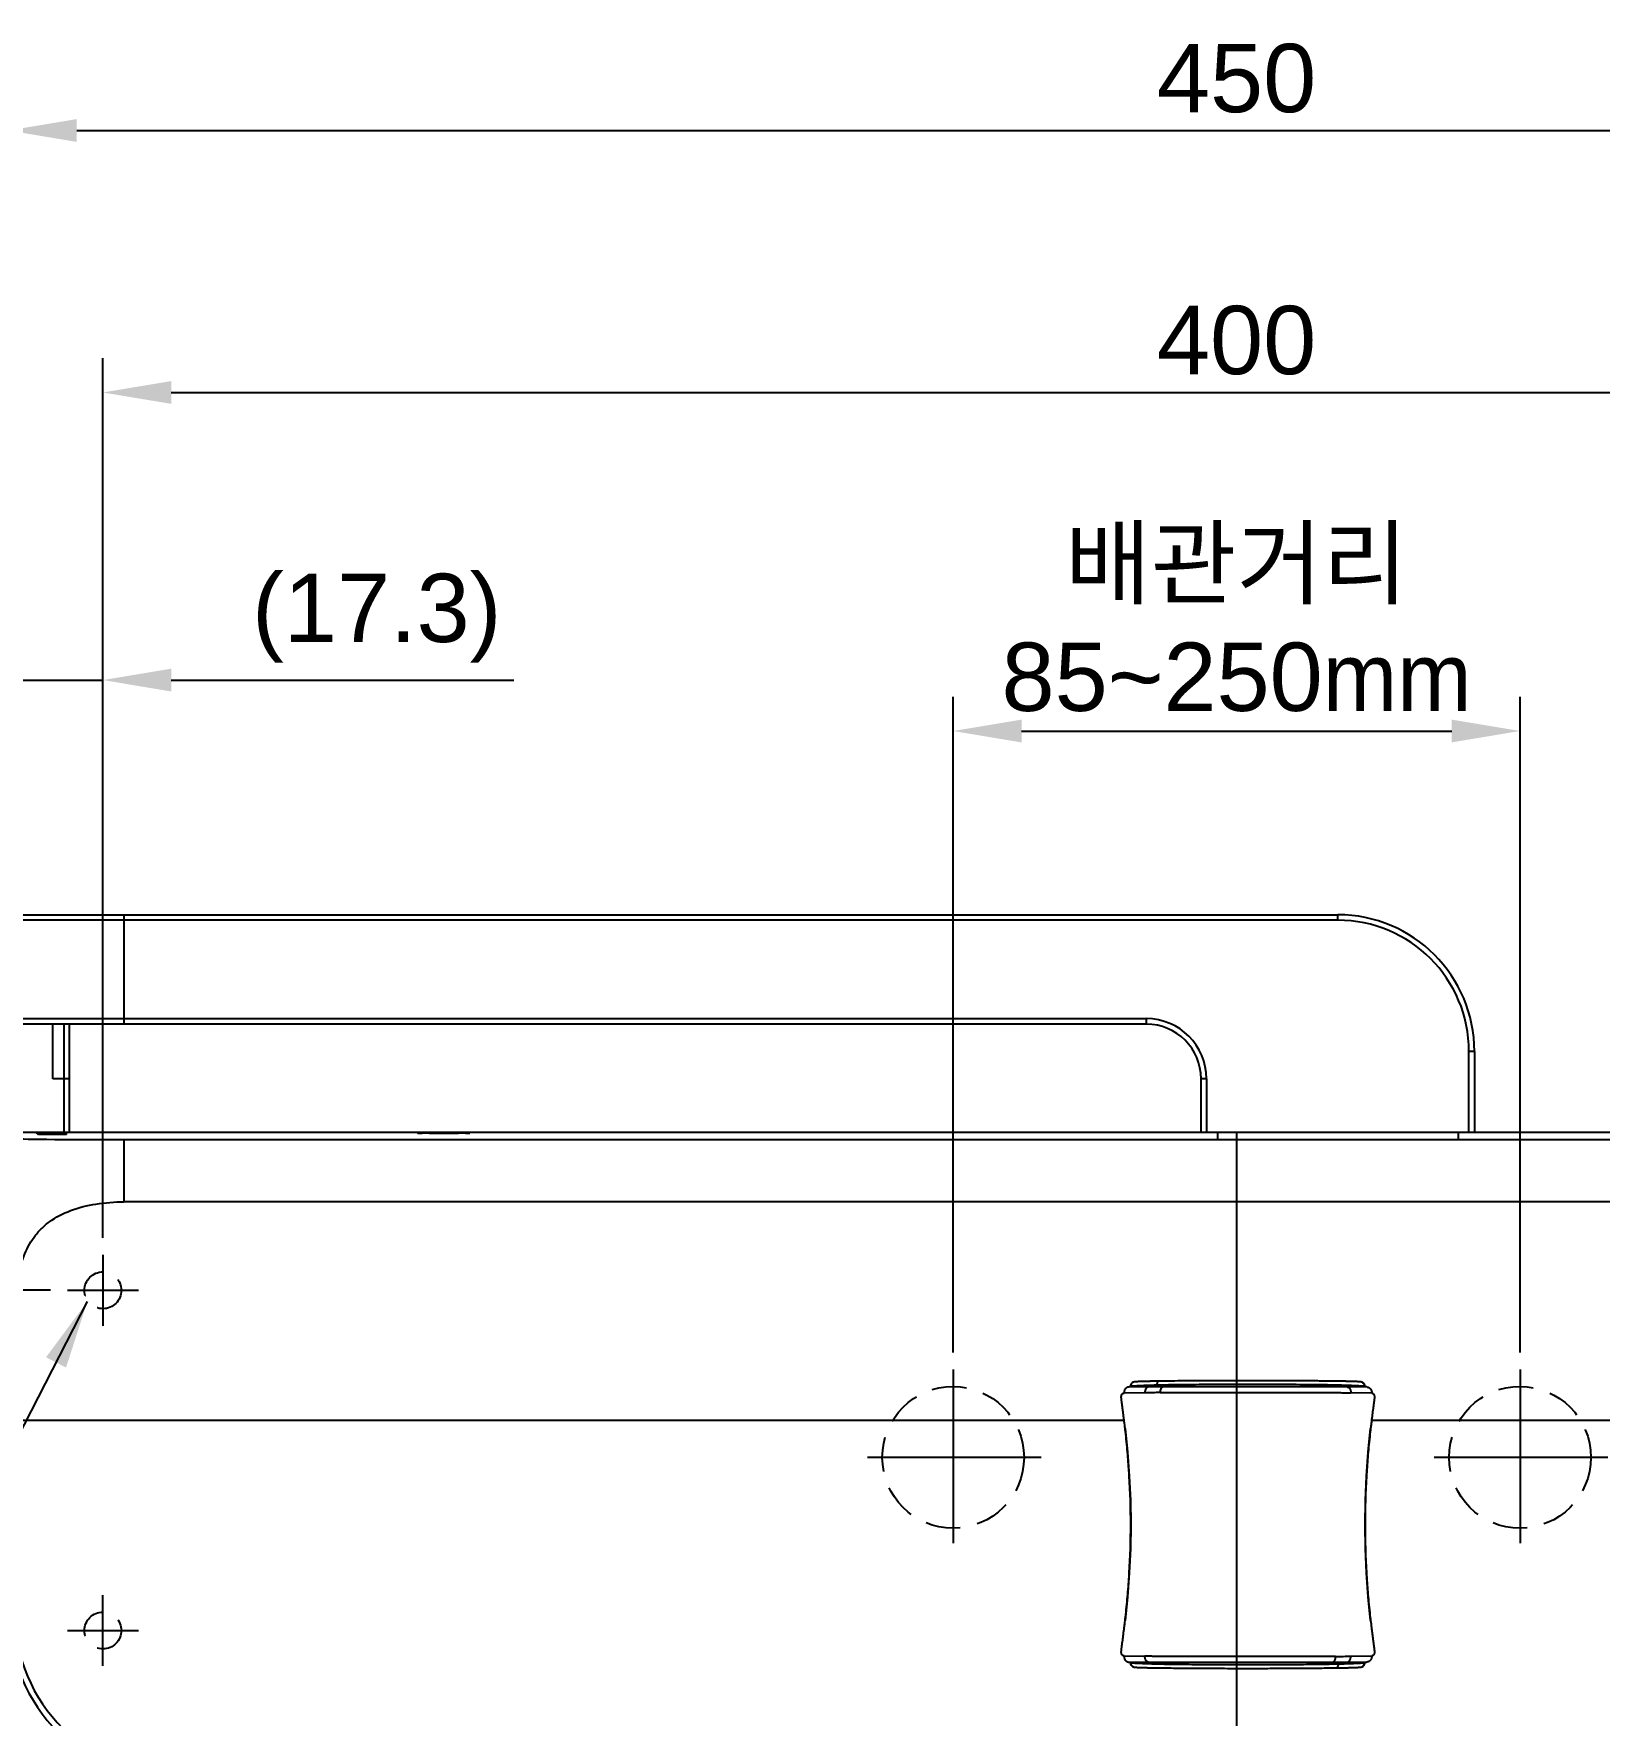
# Model space of a CAD drawing. Header units: millimetres. Extents: x 1236 to 1656, y -100 to 494.
# Drawn here: x 1304.9 to 1362.2, y 142.2 to 203.7 of the extents above; entities that cross this region are included whole.
import ezdxf

# ---------------------------------------------------------------- set-up
doc = ezdxf.new("R2010")
doc.units = ezdxf.units.MM
doc.header["$LTSCALE"] = 0.1
doc.linetypes.add('CENTERX2', pattern=[101.6, 63.5, -12.7, 12.7, -12.7])
doc.linetypes.add('HIDDENX2', pattern=[19.05, 12.7, -6.35])
for name, color, linetype in [('CENTER', 1, 'CENTERX2'), ('DIM', 3, 'Continuous'), ('HIDDEN', 8, 'HIDDENX2')]:
    doc.layers.add(name, color=color, linetype=linetype)
doc.styles.get("Standard").update_dxf_attribs({"font": 'arial.ttf'})
doc.dimstyles.new('ISO-25', dxfattribs={"dimtxt": 2.5, "dimasz": 2.5, "dimexe": 1.25, "dimexo": 0.625, "dimtad": 1, "dimlfac": 5, "dimtxsty": 'Standard', "dimcen": 2.5, "dimadec": 0, "dimazin": 0, "dimtfac": 1, "dimtmove": 0, "dimatfit": 3, "dimfxl": 0, "dimarcsym": 0})

# ---------------------------------------------------------------- blocks, each defined once
blk = doc.blocks.new('*D47')
at = {"layer": 'Defpoints', "color": 0}
for p in [(1390.367, 190.58), (1307.426, 159.042), (1390.367, 159.042)]:
    blk.add_point(p, dxfattribs=at)
at = {"layer": 'DIM', "color": 0, "lineweight": -2}
for p, q in [((1307.426, 159.667), (1307.426, 191.83)), ((1390.367, 159.667), (1390.367, 191.83)), ((1309.926, 190.58), (1387.867, 190.58))]:
    blk.add_line(p, q, dxfattribs=at)
at = {"layer": 'DIM', "color": 0}
for points in [[(1309.926, 190.997), (1309.926, 190.163), (1307.426, 190.58)], [(1387.867, 190.997), (1387.867, 190.163), (1390.367, 190.58)]]:
    blk.add_solid(points, dxfattribs=at)
at = {"layer": 'DIM', "color": 0, "insert": (1348.897, 192.481), "char_height": 2.5, "attachment_point": 5}
blk.add_mtext('400', dxfattribs=at)
blk = doc.blocks.new('*D50')
at = {"layer": 'Defpoints', "color": 0}
for p in [(1359.264, 178.2), (1338.529, 154.851), (1359.264, 154.851)]:
    blk.add_point(p, dxfattribs=at)
at = {"layer": 'DIM', "color": 0, "lineweight": -2}
for p, q in [((1338.529, 155.476), (1338.529, 179.45)), ((1359.264, 155.476), (1359.264, 179.45)), ((1341.029, 178.2), (1356.764, 178.2))]:
    blk.add_line(p, q, dxfattribs=at)
at = {"layer": 'DIM', "color": 0}
for points in [[(1341.029, 178.616), (1341.029, 177.783), (1338.529, 178.2)], [(1356.764, 178.616), (1356.764, 177.783), (1359.264, 178.2)]]:
    blk.add_solid(points, dxfattribs=at)
at = {"layer": 'DIM', "color": 0, "insert": (1348.897, 182.25), "char_height": 2.5, "attachment_point": 5}
blk.add_mtext('{\\fGulim|b0|i0|c129|p50;배관거리}\\P85~250{\\fGulim|b0|i0|c129|p50;mm}', dxfattribs=at)
blk = doc.blocks.new('*D52')
at = {"layer": 'Defpoints', "color": 0}
for p in [(1393.825, 200.161), (1303.969, 145.981), (1393.825, 140.11)]:
    blk.add_point(p, dxfattribs=at)
at = {"layer": 'DIM', "color": 0, "lineweight": -2}
for p, q in [((1303.969, 146.606), (1303.969, 201.411)), ((1393.825, 140.735), (1393.825, 201.411)), ((1306.469, 200.161), (1391.325, 200.161))]:
    blk.add_line(p, q, dxfattribs=at)
at = {"layer": 'DIM', "color": 0}
for points in [[(1306.469, 200.578), (1306.469, 199.744), (1303.969, 200.161)], [(1391.325, 200.578), (1391.325, 199.744), (1393.825, 200.161)]]:
    blk.add_solid(points, dxfattribs=at)
at = {"layer": 'DIM', "color": 0, "insert": (1348.897, 202.062), "char_height": 2.5, "attachment_point": 5}
blk.add_mtext('450', dxfattribs=at)
blk = doc.blocks.new('*D44')
at = {"layer": 'Defpoints', "color": 0}
for p in [(1292.695, 163.521), (1303.969, 163.521), (1306.13, 157.746)]:
    blk.add_point(p, dxfattribs=at)
at = {"layer": 'DIM', "color": 0, "lineweight": -2}
for p, q in [((1292.695, 166.021), (1292.695, 175.644)), ((1303.344, 163.521), (1291.445, 163.521)), ((1292.695, 157.746), (1292.695, 163.521)), ((1305.505, 157.746), (1291.445, 157.746)), ((1292.695, 155.246), (1292.695, 152.746))]:
    blk.add_line(p, q, dxfattribs=at)
at = {"layer": 'DIM', "color": 0}
for points in [[(1292.278, 166.021), (1293.111, 166.021), (1292.695, 163.521)], [(1292.278, 155.246), (1293.111, 155.246), (1292.695, 157.746)]]:
    blk.add_solid(points, dxfattribs=at)
at = {"layer": 'DIM', "color": 0, "insert": (1290.431, 172.083), "char_height": 2.5, "attachment_point": 5, "rotation": 90}
blk.add_mtext('(29)', dxfattribs=at)
blk = doc.blocks.new('*D45')
at = {"layer": 'Defpoints', "color": 0}
for p in [(1307.426, 180.063), (1303.969, 163.521), (1307.426, 163.521)]:
    blk.add_point(p, dxfattribs=at)
at = {"layer": 'DIM', "color": 0, "lineweight": -2}
for p, q in [((1303.969, 164.146), (1303.969, 181.313)), ((1307.426, 164.146), (1307.426, 181.313)), ((1301.469, 180.063), (1298.969, 180.063)), ((1303.969, 180.063), (1307.426, 180.063)), ((1309.926, 180.063), (1322.462, 180.063))]:
    blk.add_line(p, q, dxfattribs=at)
at = {"layer": 'DIM', "color": 0}
for points in [[(1301.469, 180.479), (1301.469, 179.646), (1303.969, 180.063)], [(1309.926, 180.479), (1309.926, 179.646), (1307.426, 180.063)]]:
    blk.add_solid(points, dxfattribs=at)
at = {"layer": 'DIM', "color": 0, "insert": (1317.444, 182.327), "char_height": 2.5, "attachment_point": 5}
blk.add_mtext('(17.3)', dxfattribs=at)

msp = doc.modelspace()

# ---------------------------------------------------------------- linework, layer by layer
for p, q in [((1352.5967, 171.2815), (1304.1956, 171.2815)), ((1304.3956, 171.4815), (1352.5967, 171.4815)), ((1308.1957, 171.4815), (1308.1957, 167.4814)), ((1352.5967, 171.2815), (1352.5967, 171.4815)), ((1304.1956, 167.6814), (1345.5965, 167.6814)), ((1345.5965, 167.4814), (1304.3956, 167.4814)), ((1305.5957, 165.4814), (1305.5957, 167.4814)), ((1305.9957, 167.4814), (1305.9957, 163.5213)), ((1306.1957, 167.4814), (1306.1957, 163.5213)), ((1345.5965, 167.4814), (1345.5965, 167.6814)), ((1357.3968, 163.5213), (1357.3968, 166.4814)), ((1357.5968, 166.4814), (1357.3968, 166.4814)), ((1357.5968, 166.4814), (1357.5968, 163.5213)), ((1306.1957, 165.4814), (1305.5957, 165.4814)), ((1347.5966, 163.5213), (1347.5966, 165.4814)), ((1347.7966, 165.4814), (1347.5966, 165.4814)), ((1347.7966, 165.4814), (1347.7966, 163.5213)), ((1393.8247, 163.5213), (1303.9686, 163.5213)), ((1305.0647, 163.4393), (1304.9879, 163.5161)), ((1306.0957, 163.4393), (1305.0647, 163.4393)), ((1305.2357, 163.5213), (1305.2357, 163.4393)), ((1306.0957, 163.4393), (1306.0957, 163.5213)), ((1308.1957, 163.2595), (1308.1957, 160.9813)), ((1308.1957, 163.2595), (1389.5975, 163.2595)), ((1348.1966, 163.5213), (1348.1966, 163.2682)), ((1356.9968, 163.5213), (1356.9968, 163.2682)), ((1384.4371, 160.9813), (1308.1957, 160.9813)), ((1345.1144, 154.3842), (1345.1143, 154.3842)), ((1346.0556, 154.4226), (1345.9959, 154.4219)), ((1353.485, 154.3844), (1353.485, 154.3844)), ((1345.543, 153.9968), (1344.7797, 153.9817)), ((1344.9681, 154.2111), (1344.9681, 154.2111)), ((1353.65, 154.2111), (1344.9681, 154.2111)), ((1345.0142, 154.2125), (1345.0154, 154.2178)), ((1345.0216, 154.2254), (1345.0154, 154.2181)), ((1345.0217, 154.2257), (1345.0241, 154.2111)), ((1345.0263, 154.2304), (1345.0284, 154.2313)), ((1345.0264, 154.2309), (1345.0297, 154.2111)), ((1345.0466, 154.3311), (1345.0349, 154.3151)), ((1345.0466, 154.3311), (1345.0484, 154.3333)), ((1345.0466, 154.3312), (1345.0467, 154.3312)), ((1346.1376, 154.279), (1346.1434, 154.2111)), ((1347.1196, 154.2932), (1347.1231, 154.2111)), ((1351.4796, 154.2932), (1351.4761, 154.2111)), ((1352.3312, 154.2111), (1352.3297, 154.2111)), ((1352.4615, 154.279), (1352.4557, 154.2111)), ((1352.689, 154.2734), (1352.6825, 154.2111)), ((1353.8377, 153.9818), (1353.0724, 153.9969)), ((1353.5546, 154.329), (1353.554, 154.3297)), ((1353.5545, 154.3291), (1353.5551, 154.3285)), ((1353.5569, 154.3261), (1353.5551, 154.3285)), ((1353.5582, 154.323), (1353.562, 154.3167)), ((1353.578, 154.2257), (1353.5756, 154.2111)), ((1353.584, 154.2181), (1353.5781, 154.2254)), ((1353.584, 154.2178), (1353.5852, 154.2124)), ((1353.6613, 154.2109), (1353.65, 154.2111)), ((1344.7839, 152.9811), (1304.1902, 152.9811)), ((1344.819, 152.6879), (1344.8191, 152.6879)), ((1353.8069, 152.7591), (1353.7986, 152.6879)), ((1353.7986, 152.6879), (1353.7986, 152.6879)), ((1353.8074, 152.7632), (1353.8069, 152.7591)), ((1364.3793, 152.9811), (1353.8337, 152.9811)), ((1344.8102, 145.5986), (1344.8108, 145.6034)), ((1344.8108, 145.6034), (1344.8191, 145.6741)), ((1344.8191, 145.6741), (1344.819, 145.6741)), ((1353.7986, 145.674), (1353.7986, 145.6741)), ((1344.7796, 144.3803), (1345.545, 144.3651)), ((1344.956, 144.1511), (1344.9674, 144.1509)), ((1344.9673, 144.1509), (1353.6494, 144.1509)), ((1345.0147, 144.1442), (1345.0135, 144.1495)), ((1345.0147, 144.1439), (1345.0209, 144.1366)), ((1345.0234, 144.1509), (1345.021, 144.1363)), ((1345.0277, 144.1307), (1345.0256, 144.1316)), ((1345.029, 144.1509), (1345.0257, 144.1311)), ((1345.0424, 144.0351), (1345.0457, 144.0311)), ((1345.0457, 144.0311), (1345.0461, 144.0306)), ((1345.1144, 143.9775), (1345.1142, 143.9776)), ((1346.1218, 143.9385), (1346.1951, 143.9376)), ((1346.1428, 144.1509), (1346.137, 144.083)), ((1346.1951, 143.9376), (1346.2698, 143.9368)), ((1346.2698, 143.9368), (1346.346, 143.9359)), ((1346.2862, 144.1509), (1346.2877, 144.1509)), ((1346.346, 143.9359), (1346.4238, 143.9351)), ((1346.4238, 143.9351), (1346.5033, 143.9342)), ((1346.5033, 143.9342), (1346.5844, 143.9334)), ((1346.5844, 143.9334), (1346.6672, 143.9326)), ((1346.6672, 143.9326), (1346.7516, 143.9318)), ((1346.7516, 143.9318), (1346.8377, 143.9311)), ((1346.8377, 143.9311), (1346.9254, 143.9303)), ((1346.9254, 143.9303), (1347.0148, 143.9296)), ((1347.0148, 143.9296), (1347.1058, 143.9289)), ((1347.1058, 143.9289), (1347.1986, 143.9282)), ((1347.1227, 144.1509), (1347.1192, 144.0688)), ((1347.1986, 143.9282), (1347.2931, 143.9275)), ((1347.2931, 143.9275), (1347.3894, 143.9269)), ((1347.3894, 143.9269), (1347.4875, 143.9263)), ((1347.4875, 143.9263), (1347.5873, 143.9257)), ((1347.5873, 143.9257), (1347.689, 143.9251)), ((1347.689, 143.9251), (1347.7925, 143.9246)), ((1347.7925, 143.9246), (1347.8978, 143.9241)), ((1347.8978, 143.9241), (1348.0049, 143.9236)), ((1348.0049, 143.9236), (1348.1139, 143.9232)), ((1348.1139, 143.9232), (1348.2247, 143.9228)), ((1348.2247, 143.9228), (1348.3374, 143.9224)), ((1348.3374, 143.9224), (1348.4521, 143.9221)), ((1348.4521, 143.9221), (1348.5686, 143.9218)), ((1351.4754, 144.1509), (1351.4789, 144.0688)), ((1352.4552, 144.1509), (1352.461, 144.083)), ((1352.5425, 143.9394), (1352.6022, 143.9401)), ((1352.682, 144.1509), (1352.6884, 144.0886)), ((1353.0744, 144.3651), (1353.8377, 144.3802)), ((1353.4846, 143.9777), (1353.4848, 143.9777)), ((1353.5533, 144.032), (1353.5543, 144.0333)), ((1353.5541, 144.0331), (1353.5544, 144.0334)), ((1353.5544, 144.0334), (1353.5651, 144.0486)), ((1353.5751, 144.1509), (1353.5775, 144.1362)), ((1353.5776, 144.1365), (1353.5835, 144.1439)), ((1353.5842, 144.1459), (1353.5835, 144.1441)), ((1353.5846, 144.1495), (1353.5842, 144.1459))]:
    msp.add_line(p, q)
for points in [[(1345.1144, 154.3842), (1345.1073, 154.3811), (1345.0921, 154.3732), (1345.0757, 154.3618), (1345.0612, 154.3487), (1345.0508, 154.3367), (1345.0439, 154.3269), (1345.0403, 154.3211), (1345.0399, 154.3205)], [(1345.9959, 154.4219), (1345.9578, 154.4213), (1345.9205, 154.4208), (1345.8841, 154.4203), (1345.8487, 154.4198), (1345.8142, 154.4192), (1345.7808, 154.4187), (1345.7483, 154.4181), (1345.717, 154.4175), (1345.6867, 154.417), (1345.6574, 154.4164), (1345.6292, 154.4158), (1345.602, 154.4152), (1345.5758, 154.4146), (1345.5505, 154.414), (1345.5262, 154.4134), (1345.5028, 154.4127), (1345.4803, 154.4121), (1345.4587, 154.4115), (1345.4379, 154.4109), (1345.418, 154.4103), (1345.399, 154.4096), (1345.3808, 154.409), (1345.3634, 154.4084), (1345.3469, 154.4078), (1345.3311, 154.4071), (1345.3161, 154.4065), (1345.3018, 154.4059), (1345.2883, 154.4053), (1345.2755, 154.4046), (1345.2634, 154.404), (1345.252, 154.4034), (1345.2412, 154.4027), (1345.2311, 154.4021), (1345.2216, 154.4015), (1345.2127, 154.4009), (1345.2044, 154.4002), (1345.1966, 154.3996), (1345.1893, 154.3989), (1345.1824, 154.3983), (1345.176, 154.3976), (1345.1699, 154.3969), (1345.164, 154.3962), (1345.1582, 154.3954), (1345.1525, 154.3944), (1345.1465, 154.3934), (1345.14, 154.392), (1345.1328, 154.3903), (1345.1243, 154.3878), (1345.1143, 154.3842)], [(1352.3361, 154.4251), (1352.2878, 154.4257), (1352.2387, 154.4262), (1352.1887, 154.4268), (1352.1379, 154.4273), (1352.0862, 154.4278), (1352.0337, 154.4284), (1351.9804, 154.4289), (1351.9263, 154.4294), (1351.8713, 154.4299), (1351.8155, 154.4304), (1351.7588, 154.4309), (1351.7014, 154.4314), (1351.6431, 154.4319), (1351.584, 154.4324), (1351.5241, 154.4329), (1351.4634, 154.4333), (1351.4018, 154.4338), (1351.3395, 154.4342), (1351.2764, 154.4346), (1351.2125, 154.4351), (1351.1478, 154.4355), (1351.0823, 154.4359), (1351.0161, 154.4363), (1350.9491, 154.4366), (1350.8813, 154.437), (1350.8128, 154.4374), (1350.7436, 154.4377), (1350.6736, 154.438), (1350.6028, 154.4383), (1350.5313, 154.4386), (1350.459, 154.4389), (1350.3859, 154.4392), (1350.312, 154.4394), (1350.2374, 154.4397), (1350.1619, 154.4399), (1350.0856, 154.4401), (1350.0084, 154.4403), (1349.9305, 154.4404), (1349.8517, 154.4406), (1349.7721, 154.4407), (1349.6917, 154.4408), (1349.6105, 154.4409), (1349.5285, 154.441), (1349.4456, 154.441), (1349.362, 154.4411), (1349.2775, 154.4411), (1349.1923, 154.4411), (1349.1063, 154.441), (1349.0195, 154.441), (1348.932, 154.4409), (1348.8437, 154.4407), (1348.7546, 154.4406), (1348.6649, 154.4404), (1348.5744, 154.4402), (1348.4833, 154.44), (1348.3914, 154.4398), (1348.2989, 154.4395), (1348.2057, 154.4391), (1348.1119, 154.4388), (1348.0173, 154.4384), (1347.922, 154.438), (1347.8262, 154.4376), (1347.7298, 154.4371), (1347.633, 154.4365), (1347.5356, 154.436), (1347.4377, 154.4354), (1347.3394, 154.4348), (1347.2407, 154.4341), (1347.1414, 154.4334), (1347.0418, 154.4326), (1346.9419, 154.4318), (1346.8418, 154.431), (1346.7414, 154.4301), (1346.6409, 154.4291), (1346.5402, 154.4281), (1346.4395, 154.4271), (1346.3389, 154.426), (1346.2384, 154.4248), (1346.138, 154.4236), (1346.0556, 154.4226)], [(1353.485, 154.3844), (1353.4747, 154.388), (1353.4659, 154.3906), (1353.4586, 154.3923), (1353.4519, 154.3936), (1353.4457, 154.3947), (1353.4397, 154.3956), (1353.4338, 154.3964), (1353.4277, 154.3972), (1353.4214, 154.3979), (1353.4147, 154.3985), (1353.4077, 154.3992), (1353.4003, 154.3998), (1353.3924, 154.4005), (1353.3839, 154.4011), (1353.375, 154.4017), (1353.3654, 154.4023), (1353.3553, 154.4029), (1353.3445, 154.4035), (1353.333, 154.4042), (1353.3209, 154.4048), (1353.308, 154.4054), (1353.2944, 154.406), (1353.2799, 154.4067), (1353.2646, 154.4073), (1353.2484, 154.4079), (1353.2313, 154.4086), (1353.2131, 154.4092), (1353.194, 154.4099), (1353.1738, 154.4105), (1353.1526, 154.4112), (1353.1303, 154.4118), (1353.1068, 154.4125), (1353.0823, 154.4131), (1353.0566, 154.4138), (1353.0298, 154.4144), (1353.0018, 154.4151), (1352.9725, 154.4157), (1352.942, 154.4164), (1352.9103, 154.417), (1352.8772, 154.4176), (1352.8428, 154.4182), (1352.8069, 154.4188), (1352.7698, 154.4194), (1352.7312, 154.42), (1352.6914, 154.4206), (1352.6504, 154.4212), (1352.6082, 154.4218), (1352.565, 154.4223), (1352.5209, 154.4229), (1352.4759, 154.4235), (1352.4302, 154.424), (1352.3361, 154.4251)], [(1353.5623, 154.3162), (1353.5598, 154.3205), (1353.5539, 154.33), (1353.5441, 154.3427), (1353.5294, 154.3574), (1353.5117, 154.3707), (1353.4948, 154.3801), (1353.485, 154.3844)], [(1345.0349, 154.3151), (1345.0262, 154.2991), (1345.0203, 154.2841), (1345.0166, 154.2716), (1345.0145, 154.2609), (1345.0133, 154.2522), (1345.0126, 154.2448), (1345.0122, 154.2382), (1345.0121, 154.2321), (1345.012, 154.2264), (1345.0121, 154.2209), (1345.0123, 154.2154), (1345.0124, 154.2111)], [(1353.5871, 154.2355), (1353.5869, 154.2419), (1353.5864, 154.2491), (1353.5854, 154.2575), (1353.5836, 154.2677), (1353.5806, 154.2798), (1353.5753, 154.2944), (1353.5674, 154.3103), (1353.5569, 154.3261)], [(1353.5867, 154.2111), (1353.5868, 154.213), (1353.587, 154.2185), (1353.5872, 154.224)], [(1353.5872, 154.224), (1353.5872, 154.2296), (1353.5871, 154.2355)], [(1344.819, 152.6879), (1344.9066, 151.8312), (1344.9711, 150.9494), (1345.0099, 150.0661), (1345.0228, 149.1819), (1345.0099, 148.2978), (1344.9713, 147.4144), (1344.9068, 146.5327), (1344.819, 145.6741)], [(1353.7986, 145.6741), (1353.7111, 146.5308), (1353.6467, 147.4125), (1353.6079, 148.2959), (1353.595, 149.18), (1353.6079, 150.0642), (1353.6465, 150.9476), (1353.7109, 151.8293), (1353.7986, 152.6879)], [(1345.0119, 144.1509), (1345.0118, 144.1503), (1345.0116, 144.1445), (1345.0115, 144.1388), (1345.0114, 144.1331), (1345.0115, 144.127)], [(1345.0115, 144.127), (1345.0117, 144.1205), (1345.0123, 144.1132), (1345.0132, 144.1047), (1345.015, 144.0944), (1345.0182, 144.0821), (1345.0235, 144.0673), (1345.0315, 144.0512), (1345.0424, 144.0351)], [(1345.0415, 144.0378), (1345.0385, 144.0427), (1345.0392, 144.0414), (1345.0428, 144.0356), (1345.0498, 144.0257), (1345.0603, 144.0135), (1345.0749, 144.0003), (1345.0914, 143.9888), (1345.1066, 143.9808), (1345.1144, 143.9775)], [(1345.1142, 143.9776), (1345.1244, 143.974), (1345.1332, 143.9714), (1345.1405, 143.9697), (1345.1473, 143.9683), (1345.1535, 143.9672), (1345.1595, 143.9663), (1345.1655, 143.9655), (1345.1716, 143.9648), (1345.178, 143.9641), (1345.1847, 143.9634), (1345.1917, 143.9628), (1345.1992, 143.9621), (1345.2072, 143.9615), (1345.2157, 143.9609), (1345.2246, 143.9602), (1345.2342, 143.9596), (1345.2443, 143.959), (1345.2551, 143.9584), (1345.2664, 143.9578), (1345.2784, 143.9572), (1345.291, 143.9566), (1345.3043, 143.9559), (1345.3183, 143.9553), (1345.3329, 143.9547), (1345.3483, 143.9541), (1345.3644, 143.9535), (1345.3812, 143.9529), (1345.3988, 143.9523), (1345.4171, 143.9517), (1345.4362, 143.9511), (1345.456, 143.9505), (1345.4766, 143.9499), (1345.498, 143.9493), (1345.5201, 143.9488), (1345.543, 143.9482), (1345.5666, 143.9476), (1345.5909, 143.947), (1345.6161, 143.9465), (1345.642, 143.9459), (1345.6687, 143.9454), (1345.6962, 143.9448), (1345.7245, 143.9443), (1345.7537, 143.9438), (1345.7837, 143.9433), (1345.8145, 143.9427), (1345.8461, 143.9422), (1345.8784, 143.9418), (1345.9115, 143.9413), (1345.9453, 143.9408), (1345.9797, 143.9403), (1346.0146, 143.9399), (1346.05, 143.9394), (1346.1218, 143.9385)], [(1348.5686, 143.9218), (1348.6277, 143.9216), (1348.6871, 143.9215), (1348.7471, 143.9214), (1348.8075, 143.9213), (1348.8684, 143.9212), (1348.9297, 143.9211), (1348.9915, 143.9211), (1349.0537, 143.921), (1349.1164, 143.921), (1349.1796, 143.9209), (1349.2433, 143.9209), (1349.3074, 143.9209), (1349.3719, 143.9209), (1349.4369, 143.9209), (1349.5023, 143.921), (1349.5682, 143.921), (1349.6345, 143.9211), (1349.7012, 143.9212), (1349.7684, 143.9213), (1349.836, 143.9214), (1349.904, 143.9215), (1349.9724, 143.9216), (1350.0412, 143.9218), (1350.1104, 143.922), (1350.18, 143.9221), (1350.25, 143.9224), (1350.3204, 143.9226), (1350.3912, 143.9228), (1350.4624, 143.9231), (1350.5339, 143.9234), (1350.6059, 143.9237), (1350.6783, 143.924), (1350.751, 143.9243), (1350.824, 143.9247), (1350.8973, 143.9251), (1350.9709, 143.9255), (1351.0448, 143.9259), (1351.119, 143.9263), (1351.1934, 143.9268), (1351.2681, 143.9273), (1351.3431, 143.9278), (1351.4183, 143.9283), (1351.4938, 143.9289), (1351.5694, 143.9295), (1351.6453, 143.9301), (1351.7213, 143.9307), (1351.7974, 143.9314), (1351.8736, 143.9321), (1351.9499, 143.9328), (1352.0263, 143.9335), (1352.1028, 143.9343), (1352.1792, 143.9351), (1352.2556, 143.936), (1352.3319, 143.9368), (1352.4081, 143.9377), (1352.4843, 143.9386), (1352.5425, 143.9394)], [(1352.6022, 143.9401), (1352.6403, 143.9406), (1352.6776, 143.9412), (1352.714, 143.9417), (1352.7495, 143.9422), (1352.784, 143.9428), (1352.8175, 143.9433), (1352.8499, 143.9439), (1352.8813, 143.9445), (1352.9116, 143.945), (1352.9409, 143.9456), (1352.9692, 143.9462), (1352.9964, 143.9468), (1353.0227, 143.9474), (1353.0479, 143.948), (1353.0723, 143.9486), (1353.0957, 143.9492), (1353.1183, 143.9498), (1353.1399, 143.9505), (1353.1607, 143.9511), (1353.1806, 143.9517), (1353.1997, 143.9523), (1353.2179, 143.953), (1353.2353, 143.9536), (1353.2519, 143.9542), (1353.2677, 143.9548), (1353.2827, 143.9555), (1353.297, 143.9561), (1353.3105, 143.9567), (1353.3234, 143.9573), (1353.3355, 143.958), (1353.347, 143.9586), (1353.3577, 143.9592), (1353.3679, 143.9599), (1353.3774, 143.9605), (1353.3863, 143.9611), (1353.3946, 143.9617), (1353.4025, 143.9624), (1353.4098, 143.963), (1353.4166, 143.9637), (1353.4231, 143.9644), (1353.4292, 143.9651), (1353.4351, 143.9658), (1353.4409, 143.9666), (1353.4466, 143.9675), (1353.4526, 143.9686), (1353.4591, 143.9699), (1353.4662, 143.9716), (1353.4746, 143.9741), (1353.4846, 143.9777)], [(1353.4848, 143.9777), (1353.4938, 143.9817), (1353.5106, 143.9909), (1353.5282, 144.004), (1353.5429, 144.0185), (1353.5527, 144.0311), (1353.5588, 144.0405), (1353.5613, 144.045), (1353.5615, 144.0453)], [(1353.5651, 144.0486), (1353.5735, 144.0647), (1353.5792, 144.0797), (1353.5826, 144.0921), (1353.5846, 144.1025), (1353.5857, 144.111), (1353.5863, 144.1183), (1353.5866, 144.1248), (1353.5867, 144.1307), (1353.5867, 144.1363), (1353.5866, 144.1417), (1353.5865, 144.1472), (1353.5863, 144.1509)]]:
    msp.add_lwpolyline(points)
for centre, radius, start, end in [((1352.5967, 166.4814), 5.0001, 360, 90), ((1352.5967, 166.4814), 4.8001, 0, 90), ((1345.5965, 165.4814), 2.2, 0, 90), ((1345.5965, 165.4814), 2, 0, 90), ((1345.1645, 154.2591), 0.1348, 111.861625, 114.52738), ((1345.1534, 154.2408), 0.1399, 140.886711, 189.444489), ((1345.1482, 154.2453), 0.133, 139.836295, 140.962625), ((1346.6019, 102.6894), 51.3181, 90.563433, 91.182286), ((1347.0335, 111.6955), 42.5928, 91.205321, 91.423073), ((1351.7512, 119.885), 34.4012, 88.43813, 88.816751), ((1353.4474, 154.2418), 0.1382, 33.161318, 38.820051), ((1353.4458, 154.2408), 0.1401, 350.581157, 33.173996), ((1353.6492, 154.0312), 0.1799, 81.270732, 89.97038), ((1314.718, 149.1776), 30.3051, 6.450938, 6.651683), ((1314.7091, 149.1766), 30.314, 5.010396, 6.45091), ((1383.9416, 149.1765), 30.3469, 173.582382, 174.996661), ((1383.9315, 149.1776), 30.3367, 173.355299, 173.582323), ((1314.7139, 149.177), 30.3092, 3.703908, 5.010489), ((1383.9346, 149.1771), 30.3398, 174.996597, 176.378558), ((1314.732, 149.1782), 30.2911, 3.346964, 3.703824), ((1314.7964, 149.181), 30.2266, 356.653126, 3.34879), ((1383.8528, 149.181), 30.2579, 176.656639, 183.345375), ((1383.916, 149.1783), 30.3212, 176.378662, 176.658459), ((1314.7146, 149.1849), 30.3085, 354.991377, 356.374594), ((1314.7331, 149.1837), 30.2899, 356.374697, 356.654952), ((1383.9173, 149.1838), 30.3225, 183.343553, 183.700376), ((1383.9353, 149.1851), 30.3406, 183.70046, 185.005359), ((1314.7076, 149.1855), 30.3155, 353.575554, 354.991441), ((1383.9402, 149.1854), 30.3455, 185.005267, 186.445457), ((1310.1958, 145.9809), 6.2272, 180, 270), ((1310.1958, 145.9809), 6.0055, 180.038782, 270.037497), ((1314.7177, 149.1844), 30.3053, 353.348378, 353.575494), ((1383.9314, 149.1844), 30.3366, 186.445485, 186.644862), ((1344.9682, 144.3334), 0.1825, 261.004005, 269.948454), ((1345.1527, 144.1212), 0.1399, 170.633949, 219.107956), ((1345.1475, 144.1167), 0.133, 219.036606, 220.041016), ((1345.1639, 144.1029), 0.1348, 245.495874, 248.367639), ((1351.5568, 187.0904), 43.0168, 271.204501, 271.419794), ((1352.0148, 195.7415), 51.3871, 270.563472, 271.181558), ((1352.022, 168.1959), 24.1165, 271.426958, 271.583103), ((1353.4469, 144.1196), 0.1378, 321.258177, 327.073718)]:
    msp.add_arc(centre, radius, start, end)
msp.add_ellipse((1308.1957, 163.2944), major_axis=(4.0001, 0), ratio=0.0087269, start_param=-3.132866, end_param=-1.5707963)
msp.add_ellipse((1319.896, 163.4934), major_axis=(0.955, 0), ratio=0.0087269)
for points, knots in [([(1304.1958, 156.3503), (1304.1969, 156.6644), (1304.2096, 157.2756), (1304.2983, 158.1618), (1304.4993, 158.9815), (1304.811, 159.5912), (1305.158, 159.9985), (1305.5841, 160.3624), (1306.2585, 160.7065), (1307.1896, 160.933), (1307.8538, 160.9813), (1308.1957, 160.9813)], [0, 0, 0, 0, 0.1322968, 0.2572742, 0.3743654, 0.4858739, 0.5416193, 0.5987613, 0.7208761, 0.8560287, 1, 1, 1, 1]), ([(1345.1086, 154.3817), (1345.1042, 154.3797), (1345.087, 154.3707), (1345.0715, 154.3582), (1345.0617, 154.3472)], [0, 0, 0, 0, 0.2455537, 1, 1, 1, 1]), ([(1346.0556, 154.4226), (1346.0504, 154.4226), (1346.0393, 154.4206), (1346.0233, 154.412), (1346.0085, 154.3975), (1345.9907, 154.3704), (1345.9773, 154.3285), (1345.9748, 154.2929), (1345.9755, 154.2752)], [0, 0, 0, 0, 0.0849619, 0.1809298, 0.2925621, 0.4201355, 0.7092717, 1, 1, 1, 1]), ([(1353.485, 154.3844), (1353.5, 154.3784), (1353.5283, 154.361), (1353.5589, 154.3222), (1353.5741, 154.2769), (1353.5738, 154.2459), (1353.5715, 154.2316)], [0, 0, 0, 0, 0.2554267, 0.5167086, 0.7692618, 1, 1, 1, 1]), ([(1344.8191, 152.6879), (1344.809, 152.7745), (1344.7936, 152.9032), (1344.7727, 153.0727), (1344.7574, 153.1947), (1344.7449, 153.2934), (1344.7351, 153.3696), (1344.7282, 153.4242), (1344.7214, 153.4769), (1344.7148, 153.5277), (1344.7084, 153.5763), (1344.7023, 153.6226), (1344.6965, 153.6663), (1344.6912, 153.7073), (1344.6864, 153.7454), (1344.6826, 153.7806), (1344.68, 153.8128), (1344.6791, 153.842), (1344.68, 153.8685), (1344.6828, 153.8921), (1344.6876, 153.9131), (1344.6945, 153.9315), (1344.7036, 153.9473), (1344.713, 153.9582), (1344.7215, 153.9653), (1344.7306, 153.9714), (1344.7436, 153.9772), (1344.7611, 153.9812), (1344.7733, 153.9818), (1344.7797, 153.9817)], [0, 0, 0, 0, 0.1924429, 0.2861423, 0.3769439, 0.4639883, 0.5058131, 0.5463567, 0.5855232, 0.6232185, 0.6593466, 0.6937686, 0.726308, 0.7567871, 0.7850545, 0.8110639, 0.8348086, 0.8563135, 0.8756855, 0.8931121, 0.9088372, 0.9231556, 0.9363394, 0.9487247, 0.95476, 0.9607685, 0.9729741, 0.9859028, 1, 1, 1, 1]), ([(1344.9681, 154.2111), (1344.9555, 154.2111), (1344.9363, 154.2091), (1344.9112, 154.2024), (1344.892, 154.1949), (1344.8733, 154.185), (1344.8493, 154.1685), (1344.8278, 154.1479), (1344.8103, 154.1238), (1344.7993, 154.1043), (1344.7904, 154.0839), (1344.7838, 154.0631), (1344.7796, 154.0421), (1344.777, 154.015), (1344.7779, 153.9948), (1344.7797, 153.9818)], [0, 0, 0, 0, 0.1119028, 0.1710868, 0.2322193, 0.2952843, 0.3599107, 0.4918042, 0.5585758, 0.6253712, 0.6916868, 0.7569366, 0.8206149, 0.8825487, 1, 1, 1, 1]), ([(1345.0263, 154.2307), (1345.0251, 154.2301), (1345.0231, 154.2285), (1345.0221, 154.2264), (1345.0216, 154.2255)], [0, 0, 0, 0, 0.5731697, 1, 1, 1, 1]), ([(1345.0617, 154.3472), (1345.0474, 154.331), (1345.027, 154.2932), (1345.0252, 154.2506), (1345.0284, 154.2313)], [0, 0, 0, 0, 0.5241449, 1, 1, 1, 1]), ([(1345.9757, 154.2753), (1345.9094, 154.2736), (1345.7819, 154.2699), (1345.6011, 154.2637), (1345.4416, 154.2578), (1345.3069, 154.2521), (1345.2109, 154.2473), (1345.1475, 154.2435), (1345.1102, 154.241), (1345.0798, 154.2385), (1345.0564, 154.2362), (1345.04, 154.2339), (1345.0313, 154.2324), (1345.0284, 154.2313)], [0, 0, 0, 0, 0.2097831, 0.4033952, 0.5720393, 0.7146009, 0.829526, 0.8761279, 0.9154731, 0.9475997, 0.9724888, 0.9899956, 1, 1, 1, 1]), ([(1345.6751, 154.2111), (1345.671, 154.2111), (1345.6625, 154.2105), (1345.6498, 154.2077), (1345.6368, 154.2029), (1345.624, 154.196), (1345.6114, 154.1868), (1345.5949, 154.1714), (1345.5805, 154.1523), (1345.5686, 154.1305), (1345.5607, 154.1125), (1345.5542, 154.0936), (1345.5475, 154.0677), (1345.5428, 154.0352), (1345.5424, 154.0092), (1345.543, 153.9965)], [0, 0, 0, 0, 0.0445699, 0.0912979, 0.1405363, 0.192771, 0.2484997, 0.3077519, 0.4358836, 0.5044407, 0.5752156, 0.6473799, 0.7200207, 0.8633857, 1, 1, 1, 1]), ([(1346.205, 154.2111), (1346.2017, 154.2111), (1346.1949, 154.2105), (1346.1847, 154.2078), (1346.1744, 154.2032), (1346.1642, 154.1966), (1346.1542, 154.1879), (1346.1446, 154.1771), (1346.1356, 154.1646), (1346.1273, 154.1502), (1346.1199, 154.1344), (1346.1134, 154.1172), (1346.108, 154.0991), (1346.1022, 154.0742), (1346.0979, 154.0428), (1346.0971, 154.0176), (1346.0972, 154.0052)], [0, 0, 0, 0, 0.0390691, 0.0803231, 0.1244602, 0.1722703, 0.2244747, 0.2812346, 0.3424481, 0.4079309, 0.4773737, 0.5500307, 0.6249504, 0.7011093, 0.8532898, 1, 1, 1, 1]), ([(1346.0972, 154.0052), (1346.2316, 154.0065), (1346.4354, 154.0076), (1346.71, 154.0083), (1346.9223, 154.0088), (1347.1383, 154.0092), (1347.4322, 154.0096), (1347.8052, 154.0102), (1348.2585, 154.0107), (1348.7184, 154.0109), (1349.1824, 154.0111), (1349.647, 154.011), (1350.1085, 154.0108), (1350.5652, 154.0105), (1350.9421, 154.01), (1351.2399, 154.0096), (1351.4593, 154.0092), (1351.6752, 154.0088), (1351.8872, 154.0084), (1352.095, 154.0079), (1352.2987, 154.007), (1352.4984, 154.0056), (1352.694, 154.0034), (1352.8849, 154.0005), (1353.0105, 153.9981), (1353.0724, 153.9968)], [0, 0, 0, 0, 0.0577846, 0.0876426, 0.1181092, 0.1491086, 0.1805564, 0.2445109, 0.3095299, 0.3755108, 0.4422906, 0.5090891, 0.575337, 0.6408083, 0.7055148, 0.7374216, 0.7688969, 0.7998677, 0.8302759, 0.8600715, 0.8892596, 0.9178804, 0.9459629, 0.9733908, 1, 1, 1, 1]), ([(1347.1196, 154.2925), (1347.0346, 154.2918), (1346.7072, 154.2889), (1346.3799, 154.2844), (1346.1376, 154.2793)], [0, 0, 0, 0, 0.2596849, 1, 1, 1, 1]), ([(1351.4796, 154.2932), (1350.753, 154.2998), (1349.2996, 154.3024), (1347.8463, 154.2998), (1347.1196, 154.2932)], [0, 0, 0, 0, 0.4999891, 1, 1, 1, 1]), ([(1352.4616, 154.2793), (1352.3833, 154.2809), (1352.056, 154.287), (1351.7286, 154.2905), (1351.4795, 154.2925)], [0, 0, 0, 0, 0.2390756, 1, 1, 1, 1]), ([(1353.5714, 154.2313), (1353.5686, 154.2324), (1353.5605, 154.2339), (1353.5452, 154.236), (1353.5233, 154.2382), (1353.495, 154.2406), (1353.4604, 154.243), (1353.4018, 154.2466), (1353.3129, 154.2511), (1353.1884, 154.2566), (1353.0404, 154.2622), (1352.8714, 154.2681), (1352.7517, 154.2718), (1352.6888, 154.2736)], [0, 0, 0, 0, 0.0101874, 0.0277586, 0.0526524, 0.0847677, 0.1240312, 0.1703905, 0.2842151, 0.4258904, 0.5934806, 0.786678, 1, 1, 1, 1]), ([(1352.9403, 154.2111), (1352.9444, 154.2111), (1352.9529, 154.2105), (1352.9656, 154.2078), (1352.9785, 154.203), (1352.9914, 154.1961), (1353.0039, 154.1869), (1353.0204, 154.1716), (1353.0348, 154.1525), (1353.0467, 154.1308), (1353.0546, 154.1128), (1353.0611, 154.0939), (1353.0678, 154.0681), (1353.0726, 154.0356), (1353.073, 154.0096), (1353.0724, 153.997)], [0, 0, 0, 0, 0.0445306, 0.0912137, 0.1404032, 0.192587, 0.2482652, 0.3074705, 0.4355338, 0.5040764, 0.5748524, 0.647035, 0.7197123, 0.8632031, 1, 1, 1, 1]), ([(1353.5781, 154.2255), (1353.5776, 154.2265), (1353.5762, 154.2294), (1353.5733, 154.2309), (1353.5715, 154.2316)], [0, 0, 0, 0, 0.3822384, 1, 1, 1, 1]), ([(1353.6766, 154.209), (1353.6884, 154.2072), (1353.7062, 154.2027), (1353.729, 154.1931), (1353.7459, 154.1839), (1353.7621, 154.1727), (1353.7774, 154.1596), (1353.7913, 154.1449), (1353.8037, 154.1288), (1353.8145, 154.1114), (1353.8262, 154.0873), (1353.8362, 154.0559), (1353.8407, 154.0182), (1353.8394, 153.9935), (1353.8377, 153.9818)], [0, 0, 0, 0, 0.1163711, 0.1772495, 0.2397989, 0.3037114, 0.3686819, 0.4343796, 0.500471, 0.566609, 0.6324034, 0.7611906, 0.8842807, 1, 1, 1, 1]), ([(1353.8377, 153.9818), (1353.8439, 153.9817), (1353.8557, 153.9809), (1353.8725, 153.977), (1353.8875, 153.9704), (1353.9007, 153.9612), (1353.9119, 153.9494), (1353.9211, 153.935), (1353.9283, 153.918), (1353.9334, 153.8984), (1353.9367, 153.8762), (1353.9381, 153.8515), (1353.9379, 153.8241), (1353.936, 153.7942), (1353.9328, 153.7617), (1353.9287, 153.7265), (1353.9238, 153.6886), (1353.9185, 153.648), (1353.9129, 153.6049), (1353.9069, 153.5595), (1353.9006, 153.5118), (1353.8919, 153.4445), (1353.8806, 153.3561), (1353.8666, 153.2456), (1353.852, 153.1301), (1353.8372, 153.0104), (1353.8222, 152.8877), (1353.8123, 152.805), (1353.8074, 152.7632)], [0, 0, 0, 0, 0.0143953, 0.0276679, 0.0402032, 0.0524532, 0.0648994, 0.078016, 0.092232, 0.1079047, 0.1252962, 0.1445765, 0.1658519, 0.1891952, 0.2146679, 0.2423044, 0.2721191, 0.304064, 0.3380024, 0.3737897, 0.4112818, 0.4503442, 0.5326699, 0.6197774, 0.7108289, 0.8050503, 0.9017217, 1, 1, 1, 1]), ([(1344.7796, 144.3803), (1344.7735, 144.3803), (1344.7617, 144.3811), (1344.7449, 144.3851), (1344.7299, 144.3916), (1344.7167, 144.4008), (1344.7056, 144.4126), (1344.6964, 144.427), (1344.6892, 144.444), (1344.6841, 144.4636), (1344.6808, 144.4858), (1344.6794, 144.5105), (1344.6796, 144.5379), (1344.6815, 144.5678), (1344.6846, 144.6003), (1344.6888, 144.6355), (1344.6936, 144.6734), (1344.6989, 144.714), (1344.7046, 144.7571), (1344.7106, 144.8025), (1344.7169, 144.8501), (1344.7256, 144.9175), (1344.7369, 145.0059), (1344.751, 145.1163), (1344.7656, 145.2318), (1344.7804, 145.3515), (1344.7954, 145.4742), (1344.8053, 145.5569), (1344.8102, 145.5986)], [0, 0, 0, 0, 0.0143852, 0.0276471, 0.0401717, 0.0524122, 0.0648512, 0.0779635, 0.0921784, 0.1078529, 0.125248, 0.1445329, 0.1658131, 0.1891604, 0.2146362, 0.2422741, 0.2720885, 0.3040314, 0.337967, 0.3737516, 0.4112421, 0.4503043, 0.5326327, 0.6197457, 0.7108046, 0.8050345, 0.9017141, 1, 1, 1, 1]), ([(1353.7986, 145.674), (1353.8087, 145.5875), (1353.824, 145.4588), (1353.8449, 145.2893), (1353.8578, 145.1866), (1353.8679, 145.1066), (1353.8752, 145.0487), (1353.8824, 144.9924), (1353.8894, 144.9378), (1353.8961, 144.885), (1353.9027, 144.8343), (1353.9091, 144.7857), (1353.9152, 144.7394), (1353.921, 144.6956), (1353.9263, 144.6546), (1353.931, 144.6165), (1353.9349, 144.5814), (1353.9374, 144.5492), (1353.9384, 144.5199), (1353.9375, 144.4935), (1353.9347, 144.4698), (1353.9298, 144.4488), (1353.9229, 144.4304), (1353.9139, 144.4147), (1353.9045, 144.4037), (1353.896, 144.3966), (1353.8868, 144.3905), (1353.8738, 144.3847), (1353.8564, 144.3808), (1353.8441, 144.3801), (1353.8377, 144.3802)], [0, 0, 0, 0, 0.1924426, 0.2861411, 0.3769414, 0.4209899, 0.4639841, 0.5058078, 0.5463505, 0.5855161, 0.6232108, 0.6593389, 0.6937612, 0.7263011, 0.756781, 0.7850493, 0.8110596, 0.8348053, 0.8563109, 0.8756836, 0.8931108, 0.9088366, 0.9231558, 0.9363405, 0.9487264, 0.9547619, 0.9607705, 0.9729761, 0.985904, 1, 1, 1, 1]), ([(1344.7796, 144.3802), (1344.778, 144.3685), (1344.777, 144.3503), (1344.7788, 144.3259), (1344.7819, 144.3069), (1344.7869, 144.288), (1344.7939, 144.2693), (1344.8027, 144.2511), (1344.8133, 144.2337), (1344.8255, 144.2176), (1344.8394, 144.203), (1344.8545, 144.19), (1344.8707, 144.1787), (1344.8875, 144.1693), (1344.9101, 144.1596), (1344.9279, 144.155), (1344.9396, 144.1531)], [0, 0, 0, 0, 0.1156502, 0.1764053, 0.2387622, 0.3026051, 0.367653, 0.4334242, 0.4994628, 0.565389, 0.6309416, 0.6958739, 0.7598556, 0.8225065, 0.8834722, 1, 1, 1, 1]), ([(1345.0209, 144.1365), (1345.0214, 144.1356), (1345.0224, 144.1335), (1345.0244, 144.132), (1345.0256, 144.1313)], [0, 0, 0, 0, 0.4256075, 1, 1, 1, 1]), ([(1345.0611, 144.0148), (1345.0467, 144.0309), (1345.0264, 144.0688), (1345.0245, 144.1113), (1345.0277, 144.1307)], [0, 0, 0, 0, 0.5241326, 1, 1, 1, 1]), ([(1345.0278, 144.1309), (1345.031, 144.1295), (1345.0409, 144.1278), (1345.0598, 144.1253), (1345.0874, 144.1228), (1345.1233, 144.1201), (1345.1676, 144.1172), (1345.2427, 144.113), (1345.3563, 144.1077), (1345.5152, 144.1014), (1345.6659, 144.0958), (1345.8001, 144.092), (1345.9477, 144.087), (1346.0607, 144.0846), (1346.137, 144.083)], [0, 0, 0, 0, 0.0094967, 0.0267394, 0.0516979, 0.0841967, 0.1241798, 0.1714903, 0.2874407, 0.4311609, 0.6010317, 0.6949171, 0.7937437, 1, 1, 1, 1]), ([(1345.108, 143.9802), (1345.1036, 143.9822), (1345.0863, 143.9912), (1345.0709, 144.0038), (1345.0611, 144.0148)], [0, 0, 0, 0, 0.2455519, 1, 1, 1, 1]), ([(1345.6772, 144.1509), (1345.673, 144.1509), (1345.6646, 144.1515), (1345.6518, 144.1542), (1345.6389, 144.159), (1345.6261, 144.1659), (1345.6135, 144.175), (1345.5971, 144.1904), (1345.5826, 144.2094), (1345.5707, 144.2312), (1345.5629, 144.2492), (1345.5563, 144.268), (1345.5496, 144.2939), (1345.5449, 144.3264), (1345.5444, 144.3524), (1345.545, 144.365)], [0, 0, 0, 0, 0.044527, 0.0912061, 0.1403915, 0.1925715, 0.2482465, 0.3074498, 0.4355124, 0.5040567, 0.5748358, 0.647022, 0.7197031, 0.8632003, 1, 1, 1, 1]), ([(1352.5201, 144.3567), (1352.3857, 144.3554), (1352.182, 144.3544), (1351.9073, 144.3536), (1351.695, 144.3532), (1351.479, 144.3528), (1351.1851, 144.3523), (1350.8122, 144.3518), (1350.3589, 144.3513), (1349.899, 144.351), (1349.4351, 144.3509), (1348.9705, 144.351), (1348.5089, 144.3511), (1348.0522, 144.3515), (1347.6754, 144.352), (1347.3776, 144.3524), (1347.1582, 144.3528), (1346.9423, 144.3532), (1346.7304, 144.3536), (1346.5225, 144.3541), (1346.3188, 144.355), (1346.1191, 144.3564), (1345.9234, 144.3586), (1345.7325, 144.3615), (1345.6069, 144.3639), (1345.545, 144.3652)], [0, 0, 0, 0, 0.0577927, 0.0876506, 0.1181143, 0.1491096, 0.1805537, 0.2445056, 0.3095256, 0.3755071, 0.4422847, 0.5090798, 0.5753257, 0.6407969, 0.7055028, 0.7374084, 0.7688817, 0.7998501, 0.8302566, 0.8600522, 0.8892439, 0.9178711, 0.9459586, 0.9733895, 1, 1, 1, 1]), ([(1346.1369, 144.0827), (1346.2152, 144.0811), (1346.5426, 144.0749), (1346.8701, 144.0715), (1347.1193, 144.0694)], [0, 0, 0, 0, 0.2391036, 1, 1, 1, 1]), ([(1347.1192, 144.0688), (1347.8458, 144.0622), (1349.2991, 144.0596), (1350.7523, 144.0622), (1351.4789, 144.0688)], [0, 0, 0, 0, 0.5000108, 1, 1, 1, 1]), ([(1351.4789, 144.0694), (1351.564, 144.0701), (1351.8913, 144.0731), (1352.2187, 144.0776), (1352.461, 144.0827)], [0, 0, 0, 0, 0.2596463, 1, 1, 1, 1]), ([(1352.4124, 144.1509), (1352.4157, 144.1509), (1352.4225, 144.1515), (1352.4327, 144.1541), (1352.443, 144.1587), (1352.4532, 144.1654), (1352.4632, 144.1741), (1352.4727, 144.1848), (1352.4818, 144.1974), (1352.4901, 144.2117), (1352.4975, 144.2276), (1352.5039, 144.2448), (1352.5093, 144.2628), (1352.5151, 144.2878), (1352.5194, 144.3192), (1352.5203, 144.3444), (1352.5201, 144.3567)], [0, 0, 0, 0, 0.0390622, 0.0803088, 0.1244387, 0.1722431, 0.2244432, 0.2811992, 0.3424097, 0.4078916, 0.4773352, 0.5499941, 0.624917, 0.7010801, 0.8532732, 1, 1, 1, 1]), ([(1352.5425, 143.9394), (1352.5477, 143.9394), (1352.5588, 143.9414), (1352.5747, 143.95), (1352.5896, 143.9645), (1352.6074, 143.9916), (1352.6208, 144.0335), (1352.6233, 144.0691), (1352.6226, 144.0868)], [0, 0, 0, 0, 0.0849784, 0.1809496, 0.2925878, 0.4201809, 0.7093053, 1, 1, 1, 1]), ([(1352.6883, 144.0883), (1352.7509, 144.0901), (1352.8703, 144.0938), (1353.0392, 144.0997), (1353.1872, 144.1054), (1353.312, 144.1108), (1353.4011, 144.1153), (1353.4598, 144.119), (1353.4944, 144.1214), (1353.5227, 144.1237), (1353.5446, 144.1259), (1353.56, 144.1281), (1353.5681, 144.1296), (1353.5709, 144.1306)], [0, 0, 0, 0, 0.2125278, 0.4055337, 0.5733909, 0.7152632, 0.8295268, 0.8759078, 0.9151318, 0.9472327, 0.9721711, 0.9897987, 1, 1, 1, 1]), ([(1352.9423, 144.1509), (1352.9464, 144.1509), (1352.9549, 144.1515), (1352.9677, 144.1543), (1352.9806, 144.1591), (1352.9934, 144.166), (1353.006, 144.1752), (1353.0225, 144.1906), (1353.0369, 144.2097), (1353.0488, 144.2315), (1353.0567, 144.2495), (1353.0632, 144.2684), (1353.0699, 144.2943), (1353.0746, 144.3267), (1353.075, 144.3527), (1353.0744, 144.3654)], [0, 0, 0, 0, 0.0445694, 0.0912967, 0.1405341, 0.1927678, 0.2484952, 0.307746, 0.4358751, 0.5044313, 0.5752055, 0.6473696, 0.7200109, 0.8633793, 1, 1, 1, 1]), ([(1353.4848, 143.9777), (1353.4997, 143.9837), (1353.5281, 144.0012), (1353.5585, 144.0401), (1353.5736, 144.0854), (1353.5733, 144.1164), (1353.5709, 144.1307)], [0, 0, 0, 0, 0.2555637, 0.5168858, 0.7693813, 1, 1, 1, 1]), ([(1353.5626, 144.0447), (1353.5724, 144.0598), (1353.5858, 144.0926), (1353.5862, 144.1277), (1353.5835, 144.1439)], [0, 0, 0, 0, 0.5236814, 1, 1, 1, 1]), ([(1353.571, 144.1304), (1353.5727, 144.131), (1353.5757, 144.1325), (1353.577, 144.1354), (1353.5776, 144.1364)], [0, 0, 0, 0, 0.6165894, 1, 1, 1, 1]), ([(1353.8377, 144.3802), (1353.8396, 144.3672), (1353.8408, 144.3399), (1353.8357, 144.3055), (1353.8271, 144.278), (1353.8183, 144.2576), (1353.8071, 144.2382), (1353.7896, 144.2141), (1353.7682, 144.1933), (1353.7442, 144.177), (1353.7196, 144.164), (1353.6879, 144.1537), (1353.6619, 144.1509), (1353.6494, 144.1509)], [0, 0, 0, 0, 0.1174672, 0.2429383, 0.3081644, 0.3744473, 0.441285, 0.5081964, 0.6402964, 0.7048861, 0.7679162, 0.8880702, 1, 1, 1, 1])]:
    msp.add_open_spline(points, degree=3, knots=knots)
at = {"layer": 'CENTER'}
for p, q in [((1307.4263, 159.0423), (1307.4263, 156.4504)), ((1306.1304, 157.7463), (1308.7223, 157.7463)), ((1338.529, 154.8515), (1338.529, 148.4236)), ((1359.2642, 154.8515), (1359.2642, 148.4236)), ((1341.743, 151.6375), (1335.3151, 151.6375)), ((1362.4781, 151.6375), (1356.0503, 151.6375)), ((1307.4263, 144.0093), (1307.4263, 146.6012)), ((1306.1304, 145.3053), (1308.7223, 145.3053))]:
    msp.add_line(p, q, dxfattribs=at)
at = {"layer": 'DIM'}
msp.add_line((1348.8966, 163.5213), (1348.8966, 139.7537), dxfattribs=at)
at = {"layer": 'HIDDEN'}
for centre, radius in [((1307.4263, 157.7463), 0.6739), ((1338.529, 151.6375), 2.5919), ((1359.2642, 151.6375), 2.5919), ((1307.4263, 145.3053), 0.6739)]:
    msp.add_circle(centre, radius, dxfattribs=at)

# ---------------------------------------------------------------- dimensions: what is measured, and where the dimension line sits
at = {"layer": 'DIM'}
for base, p1, p2, text, picture, middle in [((1393.8247, 200.1609), (1303.9686, 145.9809), (1393.8247, 140.1098), '450', '*D52', (1348.8966, 200.1609)), ((1390.3669, 190.5798), (1307.4263, 159.0423), (1390.3669, 159.0423), '400', '*D47', (1348.8966, 190.5798)), ((1359.2642, 178.1996), (1338.529, 154.8515), (1359.2642, 154.8515), '{\\fGulim|b0|i0|c129|p50;배관거리}\\P85~250{\\fGulim|b0|i0|c129|p50;mm}', '*D50', (1348.8966, 178.1996))]:
    dim = msp.add_linear_dim(base=base, p1=p1, p2=p2, text=text, dimstyle='ISO-25', dxfattribs=at)
    dim.commit()
    dim.dimension.update_dxf_attribs({"geometry": picture, "text_midpoint": middle, "dimtype": 160})
dim = msp.add_linear_dim(base=(1307.4263, 180.0627), p1=(1303.9686, 163.5213), p2=(1307.4263, 163.5213), text='(17.3)', dimstyle='ISO-25', dxfattribs=at)
dim.commit()
dim.dimension.update_dxf_attribs({"geometry": '*D45', "text_midpoint": (1317.4442, 182.3266)})
dim = msp.add_linear_dim(base=(1292.6947, 163.5213), p1=(1306.1304, 157.7463), p2=(1303.9686, 163.5213), angle=90, text='(29)', dimstyle='ISO-25', dxfattribs=at)
dim.commit()
dim.dimension.update_dxf_attribs({"geometry": '*D44', "text_midpoint": (1290.4308, 172.0829)})

# ---------------------------------------------------------------- leaders
at = {"layer": 'DIM', "annotation_type": 0, "has_hookline": 1, "hookline_direction": 1, "text_width": 24.0711}
msp.add_leader([(1306.8557, 157.3334), (1302.9618, 149.7606), (1300.4618, 149.7606)], dimstyle='ISO-25', dxfattribs=at)

doc.saveas('drawing.dxf')
